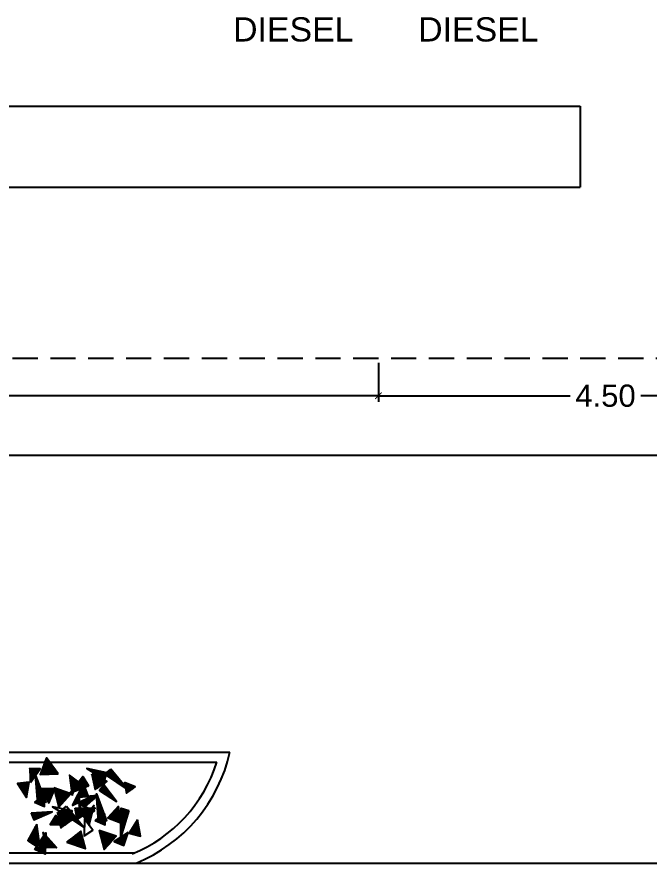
# Model space of a CAD drawing. Header units: millimetres. Extents: x 470 to 592, y 144 to 194.
# Drawn here: x 535.25 to 541.51, y 152.43 to 160.81 of the extents above; entities that cross this region are included whole.
import ezdxf

# ---------------------------------------------------------------- set-up
doc = ezdxf.new("R2010")
doc.units = ezdxf.units.MM
doc.linetypes.add('HIDDEN', pattern=[0.375, 0.25, -0.125])
for name, color, linetype in [('COTA', 1, 'Continuous'), ('PAREDE', 7, 'Continuous'), ('PORTA', 3, 'Continuous'), ('TELHADO', 2, 'HIDDEN'), ('TEXTO', 4, 'Continuous'), ('VEGET', 3, 'Continuous')]:
    doc.layers.add(name, color=color, linetype=linetype)
doc.styles.add('ARIAL', font='arial.ttf')
doc.styles.add('SWIS721', font='swissi.ttf')
doc.dimstyles.get("Standard").update_dxf_attribs({"dimtxt": 0.13, "dimasz": 0.05, "dimexe": 0.06, "dimexo": 0.0625, "dimgap": 0.09, "dimtad": 0, "dimzin": 0, "dimdsep": 46, "dimtxsty": 'ARIAL', "dimblk1": 'DOT', "dimblk2": 'DOT', "dimsah": 1, "dimcen": 0.06, "dimclrt": 4, "dimadec": 0, "dimazin": 0, "dimtfac": 1, "dimtofl": 0, "dimtmove": 0, "dimatfit": 3, "dimldrblk": 'DOT', "dimfxl": 0, "dimtolj": 1, "dimtzin": 0, "dimarcsym": 0})

# ---------------------------------------------------------------- blocks, each defined once
blk = doc.blocks.new('_ArchTick')
at = {"layer": 'COTA', "color": 0, "const_width": 0.15}
blk.add_lwpolyline([(-0.5, -0.5), (0.5, 0.5)], dxfattribs=at)
blk = doc.blocks.new('*D76')
at = {"layer": 'COTA', "color": 0, "transparency": 16777216}
for p, q in [((527.8279, 157.3848), (527.8279, 156.9984)), ((538.8279, 157.3848), (538.8279, 156.9984)), ((527.8279, 157.0584), (532.8857, 157.0584)), ((538.8279, 157.0584), (533.77, 157.0584))]:
    blk.add_line(p, q, dxfattribs=at)
at = {"layer": 'DEFPOINTS', "color": 0, "transparency": 16777216}
for p in [(527.8279, 157.4448), (538.8279, 157.4448), (527.8279, 157.0584)]:
    blk.add_point(p, dxfattribs=at)
at = {"layer": 'COTA', "color": 0, "transparency": 16777216, "xscale": 0.06350000000000001, "yscale": 0.06350000000000001, "zscale": 0.06350000000000001, "rotation": 180}
blk.add_blockref('_ArchTick', (527.8279, 157.0584), dxfattribs=at)
at = {"layer": 'COTA', "color": 0, "transparency": 16777216, "xscale": 0.06350000000000001, "yscale": 0.06350000000000001, "zscale": 0.06350000000000001}
blk.add_blockref('_ArchTick', (538.8279, 157.0584), dxfattribs=at)
at = {"layer": 'COTA', "color": 4, "transparency": 16777216, "insert": (533.3279, 157.0584), "char_height": 0.22, "attachment_point": 5, "style": 'ARIAL'}
blk.add_mtext('\\A1;11.00', dxfattribs=at)
blk = doc.blocks.new('*D78')
at = {"layer": 'COTA', "color": 0, "transparency": 16777216}
for p, q in [((523.3279, 157.3675), (523.3279, 156.4072)), ((543.3279, 157.3848), (543.3279, 156.4072)), ((523.3279, 156.4672), (532.8952, 156.4672)), ((543.3279, 156.4672), (533.7606, 156.4672))]:
    blk.add_line(p, q, dxfattribs=at)
at = {"layer": 'DEFPOINTS', "color": 0, "transparency": 16777216}
for p in [(523.3279, 157.4275), (543.3279, 157.4448), (543.3279, 156.4672)]:
    blk.add_point(p, dxfattribs=at)
at = {"layer": 'COTA', "color": 0, "transparency": 16777216, "xscale": 0.06350000000000001, "yscale": 0.06350000000000001, "zscale": 0.06350000000000001, "rotation": 180}
blk.add_blockref('_ArchTick', (523.3279, 156.4672), dxfattribs=at)
at = {"layer": 'COTA', "color": 0, "transparency": 16777216, "xscale": 0.06350000000000001, "yscale": 0.06350000000000001, "zscale": 0.06350000000000001}
blk.add_blockref('_ArchTick', (543.3279, 156.4672), dxfattribs=at)
at = {"layer": 'COTA', "color": 4, "transparency": 16777216, "insert": (533.3279, 156.4672), "char_height": 0.22, "attachment_point": 5, "style": 'ARIAL'}
blk.add_mtext('\\A1;20.00', dxfattribs=at)
blk = doc.blocks.new('*D83')
at = {"layer": 'COTA', "color": 0, "transparency": 16777216}
for p, q in [((538.8279, 157.3848), (538.8279, 156.9984)), ((543.3279, 157.3848), (543.3279, 156.9984)), ((538.8279, 157.0584), (540.7281, 157.0584)), ((543.3279, 157.0584), (541.4277, 157.0584))]:
    blk.add_line(p, q, dxfattribs=at)
at = {"layer": 'DEFPOINTS', "color": 0, "transparency": 16777216}
for p in [(538.8279, 157.4448), (543.3279, 157.4448), (538.8279, 157.0584)]:
    blk.add_point(p, dxfattribs=at)
at = {"layer": 'COTA', "color": 0, "transparency": 16777216, "xscale": 0.06350000000000001, "yscale": 0.06350000000000001, "zscale": 0.06350000000000001, "rotation": 180}
blk.add_blockref('_ArchTick', (538.8279, 157.0584), dxfattribs=at)
at = {"layer": 'COTA', "color": 0, "transparency": 16777216, "xscale": 0.06350000000000001, "yscale": 0.06350000000000001, "zscale": 0.06350000000000001}
blk.add_blockref('_ArchTick', (543.3279, 157.0584), dxfattribs=at)
at = {"layer": 'COTA', "color": 4, "transparency": 16777216, "insert": (541.0779, 157.0584), "char_height": 0.22, "attachment_point": 5, "style": 'ARIAL'}
blk.add_mtext('\\A1;4.50', dxfattribs=at)
blk = doc.blocks.new('VGARB__2')
for points in [[(-10.8, 26.09), (-15.87, 45.05), (-27.57, 31.77)], [(21.37, 37.69), (2.79, 43.98), (7.36, 26.88)], [(45.11, 27.96), (41.3, 42.57), (31.35, 43.11)], [(52.95, 45.11), (41.93, 28.57), (42.8, 49.53)], [(50.93, 19.87), (59.72, 36.03), (47.55, 44.14)], [(-39.56, 28.11), (-25.72, 37.06), (-35.17, 41.02)], [(-48.72, 15.5), (-40.53, 28.78), (-51.93, 31.77)], [(-40.24, 6.25), (-32.34, 32.44), (-32.64, 3.93)], [(3.76, 14.88), (3.98, 31.36), (-4.56, 25.69)], [(-30.1, 2.22), (-19.38, 13.48), (-32.34, 18.48)], [(-10.19, 17.22), (-8.05, -10.05), (-18.11, 16.62)], [(-6.98, 16.3), (-16.89, 20.68), (-16.37, 10.02)], [(-5.74, 0.95), (4.3, 12.22), (-0.76, 20.8)], [(21.57, 2.19), (4.15, 23.28), (27.71, 7.23)], [(30.55, 8.39), (27.11, 23.56), (15.77, 15.54)], [(26.42, 20.58), (32.01, 11.31), (37.71, 20.33)], [(12.88, 3.93), (-7, 3.93), (10.93, 14.83)], [(9.17, 0.26), (2.66, 14.44), (-6.15, 6.61)], [(17.65, 13.57), (15.77, 6.83), (35.37, 2.69)], [(56.4, 8.97), (54.06, 15.56), (35.64, 7.69)], [(-9.24, -8.38), (9.08, -6.74), (9.08, 7.89)], [(15.85, 1.5), (-0.63, -6.67), (4.67, -20.3)], [(34.17, -15.97), (29.11, 2.98), (17.41, -10.3)], [(53.25, -1.82), (43.34, 2.56), (43.86, -8.09)], [(-15.29, -18.97), (-11.1, -13.38), (-27.86, -2.41)], [(39.13, -0.81), (33.23, -15.2), (47.12, -15.16)], [(50.04, -0.89), (52.18, -28.17), (42.12, -1.49)], [(61.3, -6.45), (58.48, -21.79), (70.19, -20.44)], [(-35.98, -21.36), (-37.83, -10.69), (-46.41, -17.03)], [(-22.43, -34.79), (-39.85, -13.7), (-16.29, -29.75)], [(-3.48, -29.56), (-6.91, -14.39), (-18.26, -22.41)], [(-0.3, -17.99), (18.23, -10.78), (5.46, -27.44)], [(15.96, -8.46), (10.69, -22.6), (18.53, -28.76)], [(-16.38, -24.38), (-18.26, -31.12), (1.34, -35.27)], [(57.33, -21.52), (47.68, -34.88), (57.92, -35.14)], [(29.8, -30.06), (41.39, -45.89), (47.48, -29.27)]]:
    blk.add_lwpolyline(points, close=True)

msp = doc.modelspace()

# ---------------------------------------------------------------- hatches: boundary and pattern name
at = {"layer": 'PORTA'}
h = msp.add_hatch(dxfattribs=at)
h.set_pattern_fill('ANSI31', color=256, scale=0.01, style=0)
h.set_pattern_definition([(45, (89.9864632, -592.7891398), (-0.0008838834765, 0.0008838834765), [])])
h.paths.add_polyline_path([(535.5527, 153.4523), (535.5321, 153.4523), (535.4781, 153.3049), (535.6549, 153.3128)])
h.paths.add_polyline_path([(535.4761, 153.361), (535.3737, 153.3636), (535.3796, 153.2273)])
h.paths.add_polyline_path([(535.3681, 153.2301), (535.251, 153.2166), (535.3399, 153.0766)])
h.paths.add_polyline_path([(535.4311, 153.2938), (535.4502, 153.0502), (535.5083, 153.0891)])
h.paths.add_polyline_path([(535.5154, 153.0704), (535.5083, 153.0891), (535.4502, 153.0502), (535.4525, 153.0211), (535.5175, 153.026)])
h.paths.add_polyline_path([(535.5175, 153.026), (535.4525, 153.0211), (535.4502, 153.0502), (535.4204, 153.0303), (535.5195, 152.9866)])
h.paths.add_polyline_path([(535.6161, 153.1532), (535.6132, 153.1641), (535.4817, 153.1638), (535.5615, 153.0203)])
h.paths.add_polyline_path([(535.7788, 153.1152), (535.6111, 153.1719), (535.6132, 153.1641), (535.6206, 153.1642), (535.6161, 153.1532), (535.6618, 152.9824)])
h.paths.add_polyline_path([(535.846, 153.2382), (535.7676, 153.2998), (535.7875, 153.1421), (535.8315, 153.1995)])
h.paths.add_polyline_path([(535.9062, 153.2151), (535.9205, 153.1783), (535.9559, 153.1921), (535.8983, 153.2865), (535.8315, 153.1995), (535.8072, 153.1342), (535.879, 153.1621)])
h.paths.add_polyline_path([(535.9205, 153.1783), (535.879, 153.1621), (535.7943, 152.9971), (535.8621, 153.0307), (535.8621, 153.0795), (535.9556, 153.0879)])
h.paths.add_polyline_path([(536.0354, 153.0872), (536.0348, 153.095), (535.9556, 153.0879), (535.9592, 153.0788), (535.8621, 153.0307), (535.8621, 153.0092), (535.9204, 152.985)])
h.paths.add_polyline_path([(535.9745, 152.9626), (535.9498, 152.9728), (535.9066, 152.9728), (535.8863, 152.9548), (535.9096, 152.904), (535.9373, 152.9208)])
h.paths.add_polyline_path([(535.9908, 152.9251), (535.9263, 152.8678), (535.914, 152.8946), (535.9098, 152.89), (535.9595, 152.8059), (535.9606, 152.8045)])
h.paths.add_polyline_path([(535.9908, 152.9251), (535.9978, 152.953), (535.9933, 152.9548), (535.9373, 152.9208), (535.914, 152.8946), (535.9263, 152.8678)])
h.paths.add_polyline_path([(535.8863, 152.9548), (535.8621, 152.9333), (535.8621, 152.9728), (535.8241, 152.9728), (535.8436, 152.8639), (535.9096, 152.904)])
h.paths.add_polyline_path([(535.7902, 152.926), (535.7713, 152.9489), (535.7041, 152.9631), (535.6757, 152.9398), (535.6988, 152.9241), (535.7764, 152.8765)])
h.paths.add_polyline_path([(535.7902, 152.926), (535.7764, 152.8765), (535.6988, 152.9241), (535.9113, 152.7793)])
h.paths.add_polyline_path([(535.8793, 152.7433), (535.7391, 152.6353), (535.925, 152.5723)])
h.paths.add_polyline_path([(535.6474, 152.9283), (535.6668, 152.8425), (535.6887, 152.8063), (535.6749, 152.8066), (535.6817, 152.7766), (535.7952, 152.8567)])
h.paths.add_polyline_path([(535.6668, 152.8425), (535.6327, 152.8991), (535.5758, 152.8089), (535.6749, 152.8066)])
h.paths.add_polyline_path([(535.5965, 152.9353), (535.3889, 152.9225), (535.4122, 152.8566)])
h.paths.add_polyline_path([(535.4436, 152.8134), (535.3788, 152.6944, 0.018275), (535.468, 152.6377)])
h.paths.add_polyline_path([(535.468, 152.6377, -0.018275), (535.3788, 152.6944), (535.3557, 152.6518), (535.4445, 152.5927), (535.4692, 152.6297)])
h.paths.add_polyline_path([(535.5285, 152.6042, -0.011023), (535.4726, 152.635), (535.4692, 152.6297), (535.4774, 152.5707), (535.4445, 152.5927), (535.4234, 152.561), (535.5248, 152.5169)])
h.paths.add_polyline_path([(535.5325, 152.6987), (535.5294, 152.6265), (535.5363, 152.6001, 0.005803), (535.5663, 152.5851), (535.6394, 152.5811)])
h.paths.add_polyline_path([(535.5118, 152.6938), (535.4726, 152.635, 0.011023), (535.5285, 152.6042), (535.5294, 152.6265)])
h.paths.add_polyline_path([(535.5325, 152.6987), (535.5224, 152.7097), (535.5118, 152.6938), (535.5294, 152.6265)])
h.paths.add_polyline_path([(536.2285, 152.6945), (536.0609, 152.7512), (536.1116, 152.5617)])
h.paths.add_polyline_path([(536.3484, 152.7311), (536.21, 152.6415), (536.3046, 152.602)])
h.paths.add_polyline_path([(536.44, 152.8572), (536.3582, 152.7243), (536.4722, 152.6945)])
h.paths.add_polyline_path([(536.3553, 152.9497), (536.2792, 152.9728), (536.2763, 152.6878)])
h.paths.add_polyline_path([(536.2539, 152.99), (536.1467, 152.8773), (536.2763, 152.8273)])
h.paths.add_polyline_path([(536.1177, 152.8892), (536.1106, 152.908), (536.0525, 152.8691), (536.0548, 152.8399), (536.1198, 152.8449)])
h.paths.add_polyline_path([(536.1198, 152.8449), (536.0548, 152.8399), (536.0525, 152.8691), (536.0227, 152.8492), (536.1218, 152.8054)])
h.paths.add_polyline_path([(536.0411, 153.0922), (536.0354, 153.0872), (536.0525, 152.8691), (536.1106, 152.908)])
h.paths.add_polyline_path([(536.1057, 153.2019), (536.0638, 153.1459), (536.2315, 153.0363)])
h.paths.add_polyline_path([(536.1355, 153.2362), (535.9877, 153.3078), (536.022, 153.1561)])
h.paths.add_polyline_path([(536.1157, 153.3096), (536.1331, 153.3238), (535.9395, 153.3648), (536.1167, 153.256), (536.1291, 153.3005)])
h.paths.add_polyline_path([(536.1771, 153.3601), (536.1331, 153.3238), (536.1354, 153.3233), (536.1291, 153.3005), (536.3226, 153.1687), (536.3192, 153.188)])
h.paths.add_polyline_path([(536.3127, 153.2258), (536.3192, 153.188), (536.3513, 153.1491), (536.3226, 153.1687), (536.3312, 153.119), (536.417, 153.1825)])

# ---------------------------------------------------------------- linework, layer by layer
msp.add_line((511.8486, 152.4275), (591.8486, 152.4275))
at = {"layer": 'PAREDE'}
for p, q in [((525.8279, 159.9275), (540.8279, 159.9275)), ((540.8279, 159.9275), (540.8279, 159.1275)), ((525.8279, 159.1275), (540.8279, 159.1275)), ((524.8024, 153.5275), (537.357, 153.5275)), ((524.9325, 153.4275), (537.2268, 153.4275)), ((525.752, 152.5275), (536.4073, 152.5275)), ((525.7322, 152.4275), (536.4272, 152.4275))]:
    msp.add_line(p, q, dxfattribs=at)
for radius, end in [(1.5471, 347.53541), (1.4471, 342.55105)]:
    msp.add_arc((535.8463, 153.8614), radius, 292.05088, end, dxfattribs=at)
at = {"layer": 'TELHADO'}
msp.add_line((543.3279, 157.4275), (523.3279, 157.4275), dxfattribs=at)

# ---------------------------------------------------------------- block references
at = {"layer": 'VEGET', "xscale": 0.009999999999990905, "yscale": 0.009999999999990905, "zscale": 0.009999999999990905, "rotation": 180}
msp.add_blockref('VGARB__2', (535.9529, 153.0122), dxfattribs=at)

# ---------------------------------------------------------------- texts
at = {"layer": 'TEXTO', "style": 'SWIS721'}
for p in [(537.3882, 160.57), (539.2218, 160.57)]:
    msp.add_text('DIESEL', height=0.24, dxfattribs=at).set_placement(p)

# ---------------------------------------------------------------- dimensions: what is measured, and where the dimension line sits
at = {"layer": 'COTA'}
for base, p1, p2, picture, middle in [((543.3279, 156.4672), (523.3279, 157.4275), (543.3279, 157.4448), '*D78', (533.3279, 156.4672)), ((527.8279, 157.0584), (538.8279, 157.4448), (527.8279, 157.4448), '*D76', (533.3279, 157.0584)), ((538.8279, 157.0584), (543.3279, 157.4448), (538.8279, 157.4448), '*D83', (541.0779, 157.0584))]:
    dim = msp.add_linear_dim(base=base, p1=p1, p2=p2, dimstyle='Standard', override={"dimtxt": 0.22, "dimasz": 0.0635, "dimexo": 0.06, "dimgap": 0.06, "dimtad": 1, "dimblk": 'ARCHTICK', "dimsah": 0, "dimtmove": 2, "dimldrblk": 'ArchTick'}, dxfattribs=at)
    dim.commit()
    dim.dimension.update_dxf_attribs({"geometry": picture, "text_midpoint": middle, "dimtype": 160})

doc.saveas('drawing.dxf')
